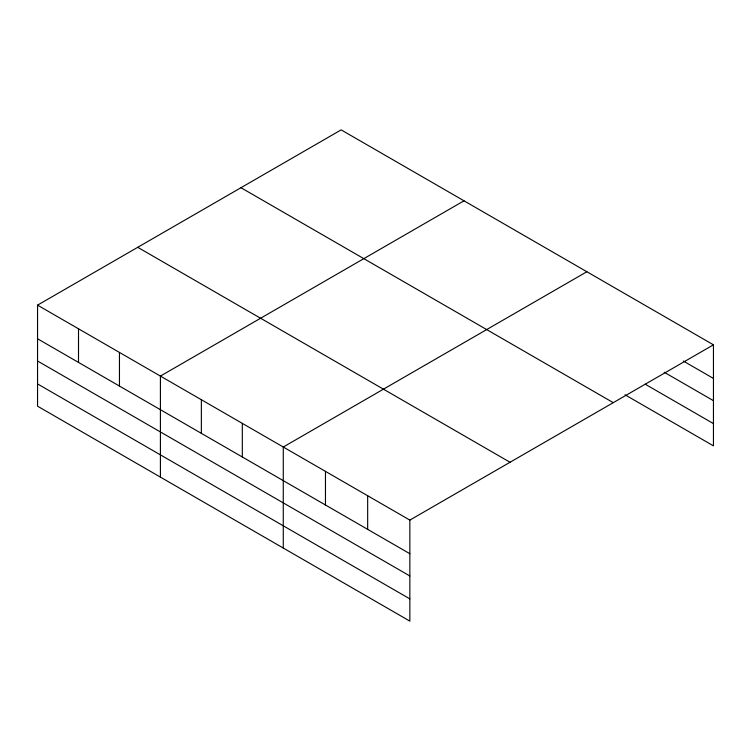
<?xml version="1.0" encoding="UTF-8"?>
<svg xmlns="http://www.w3.org/2000/svg" width="751" height="751" viewBox="0 0 751 751"><rect width="100%" height="100%" fill="white"/><g stroke="black" fill="none" stroke-linecap="round" stroke-linejoin="round"><path stroke-width="1.13" d="M625.039 394.81L713.45 445.85L713.45 344.822L341.151 129.876L37.55 305.15L37.55 406.178L409.849 621.124L409.849 520.096L37.55 305.15M464.005 200.808L160.414 376.082L160.414 477.11M586.869 271.74L283.268 447.014L283.268 548.042M409.849 520.096L713.45 344.822M683.307 361.024L713.45 378.429M664.222 372.252L713.45 400.677M645.137 384.155L713.45 423.602M240.958 187.712L613.267 402.658M137.733 247.314L510.042 462.259M37.55 338.767L409.849 553.712M37.55 361.006L409.849 575.961M37.55 383.93L409.849 598.876M367.661 495.735L367.661 529.352M325.465 471.375L325.465 504.991M242.32 423.376L242.32 456.983M201.362 399.729L201.362 433.336M119.456 352.444L119.456 386.052M78.508 328.797L78.508 362.404"/></g></svg>
